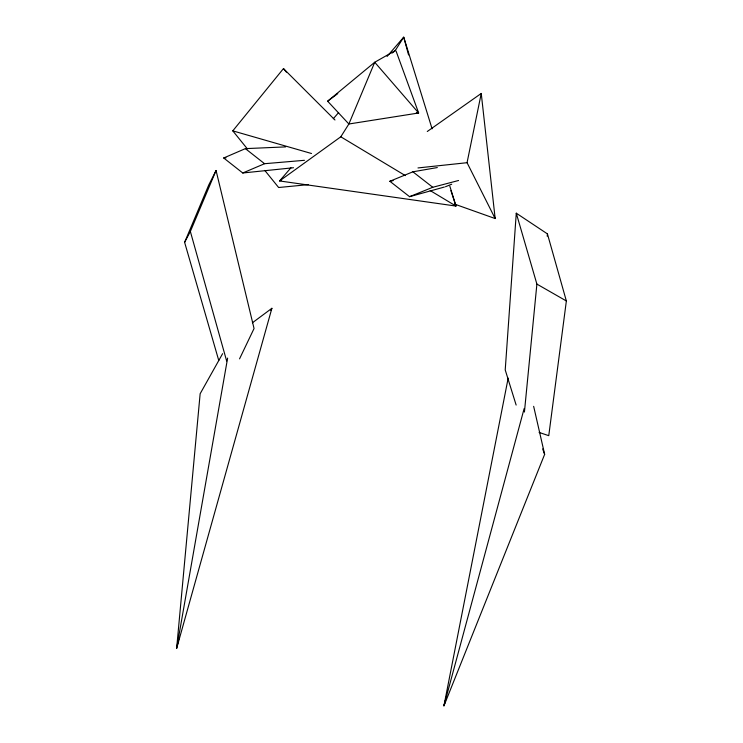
<?xml version="1.0" encoding="UTF-8"?>
<svg xmlns="http://www.w3.org/2000/svg" width="743" height="743" viewBox="0 0 743 743"><rect width="100%" height="100%" fill="white"/><g stroke="black" fill="none" stroke-linecap="round" stroke-linejoin="round"><path stroke-width="1.11" d="M539.093 432.426L548.761 435.667L566.361 300.971L547.433 233.896L516.274 213.185L505.221 369.921L516.144 405.065M524.428 412.04L536.892 284.095L516.274 213.185M547.201 236.19L547.433 233.896M227.627 358.08L176.639 648.435L271.892 308.299L252.397 322.787M508.166 378.131L443.933 705.85L544.647 454.344L533.65 406.337M454.697 204.149L495.163 218.553L467.059 162.698L481.25 93.442L427.271 131.492M178.942 638.283L176.639 648.435L200.146 393.744L222.612 353.668M524.14 408.585L443.933 705.85L446.171 698.058M218.767 360.513L184.617 242.32L208.764 184.951L216.064 170.5L254.05 328.517L239.543 358.86M184.617 242.32L190.357 231.463L216.064 170.5M270.777 310.286L271.892 308.299M449.84 186.196L455.988 206.071L279.582 180.948L340.796 136.796L348.876 123.997L374.732 62.254L395.796 50.292M395.22 50.617L403.728 37.15L432.082 128.79M247.345 148.841L232.791 130.861L283.473 68.579L334.972 119.994M290.94 167.797L279.582 180.948L281.56 179.76M333.328 118.694L338.632 112.555M387.075 56.44L403.728 37.15L408.557 54.908M327.635 101.197L374.732 62.254L418.643 112.992L348.876 123.997L327.635 101.197L337.768 93.627M392.109 53.05L394.867 50.979M293.522 167.732L242.757 172.989L223.699 157.98L245.385 148.637L285.628 146.891M242.757 172.989L264.564 163.711L304.454 160.312M444.379 187.032L409.569 196.681L389.843 181.264L412.894 171.809L437.311 167.556M409.569 196.681L432.76 187.282L458.542 180.503M445.475 186.734L451.725 184.208M389.843 181.264L393.168 180.614M417.984 167.937L467.059 162.698M308.345 184.636L278.634 187.505L264.805 170.426M223.699 157.98L225.983 157.841M416.368 112.704L418.643 112.992L396.186 51.378M232.791 130.861L311.493 153.504M536.892 284.095L566.361 300.971M340.796 136.796L405.344 175.617M430.169 190.542L455.988 206.071L450.917 190.654M412.894 171.809L432.76 187.282M245.385 148.637L264.564 163.711M283.473 68.579L286.399 72.127M542.65 448.902L544.647 454.344M494.392 216.408L495.163 218.553L481.25 93.442M190.357 231.463L226.652 361.014"/></g></svg>
